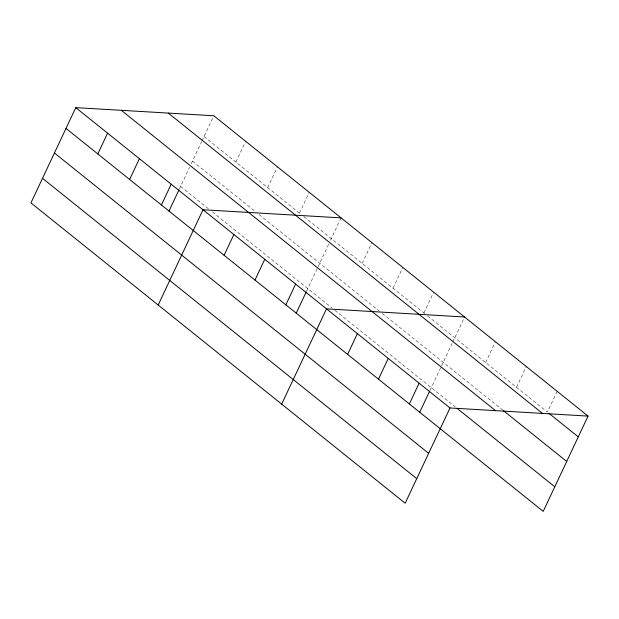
<?xml version="1.0" encoding="UTF-8"?>
<svg xmlns="http://www.w3.org/2000/svg" width="619" height="619" viewBox="0 0 619 619"><rect width="100%" height="100%" fill="white"/><g stroke="black" fill="none" stroke-linecap="round" stroke-linejoin="round"><path stroke-width="0.46" stroke-dasharray="3.1 2.32" d="M179.378 188.996L189.615 167.238M191.256 163.749L201.662 141.627M202.065 140.784L213.834 115.768M235.87 162.07L245.642 141.294M267.679 187.603L277.451 166.828M299.48 213.129L309.26 192.354M306.606 291.108L317.671 267.609M318.081 266.735L328.898 243.739M330.492 240.35L341.069 217.88M362.161 263.431L371.942 242.663M393.034 288.214L402.814 267.439M423.907 312.99L433.687 292.214M430.104 390.218L441.161 366.711M441.571 365.844L452.388 342.849M452.791 342.005L464.56 316.99M485.66 362.541L495.432 341.765M516.532 387.324L526.305 366.549M557.177 391.324L547.405 412.099L426.924 315.404M204.061 136.544L300.966 214.313M303.921 216.689L426.166 314.8M192.494 161.126L256.111 212.185M259.067 214.561L379.215 310.978M382.225 313.4L502.705 410.088M180.57 186.451L208.68 209.013M212.379 211.984L331.9 307.906M334.918 310.32L455.391 407.016"/><path stroke-width="0.93" d="M588.05 416.1L213.834 115.768L75.781 107.636L30.95 202.9L405.166 503.232L449.998 407.967L588.05 416.1L543.219 511.364L66.001 128.412M97.81 153.938L107.59 133.162M129.619 179.464L139.399 158.688M161.427 204.99L171.2 184.214M169.002 211.033L178.976 189.847M158.185 305.012L203.009 209.748L341.069 217.88M224.109 255.299L233.881 234.524M254.982 280.074L264.754 259.299M285.854 304.85L295.627 284.075M296.238 313.144L306.212 291.959M281.676 404.122L326.499 308.858L464.56 316.99M347.599 354.408L357.38 333.633M378.472 379.184L388.252 358.409M409.345 403.959L419.125 383.184M419.728 412.254L429.702 391.069M548.906 413.306L578.278 436.875M168.275 113.084L542.492 413.415M503.456 410.691L566.71 461.457M121.339 110.321L495.556 410.652M456.899 408.223L554.786 486.782M75.781 107.636L449.998 407.967M54.433 152.994L428.65 453.317M42.518 178.318L416.734 478.649"/></g></svg>
